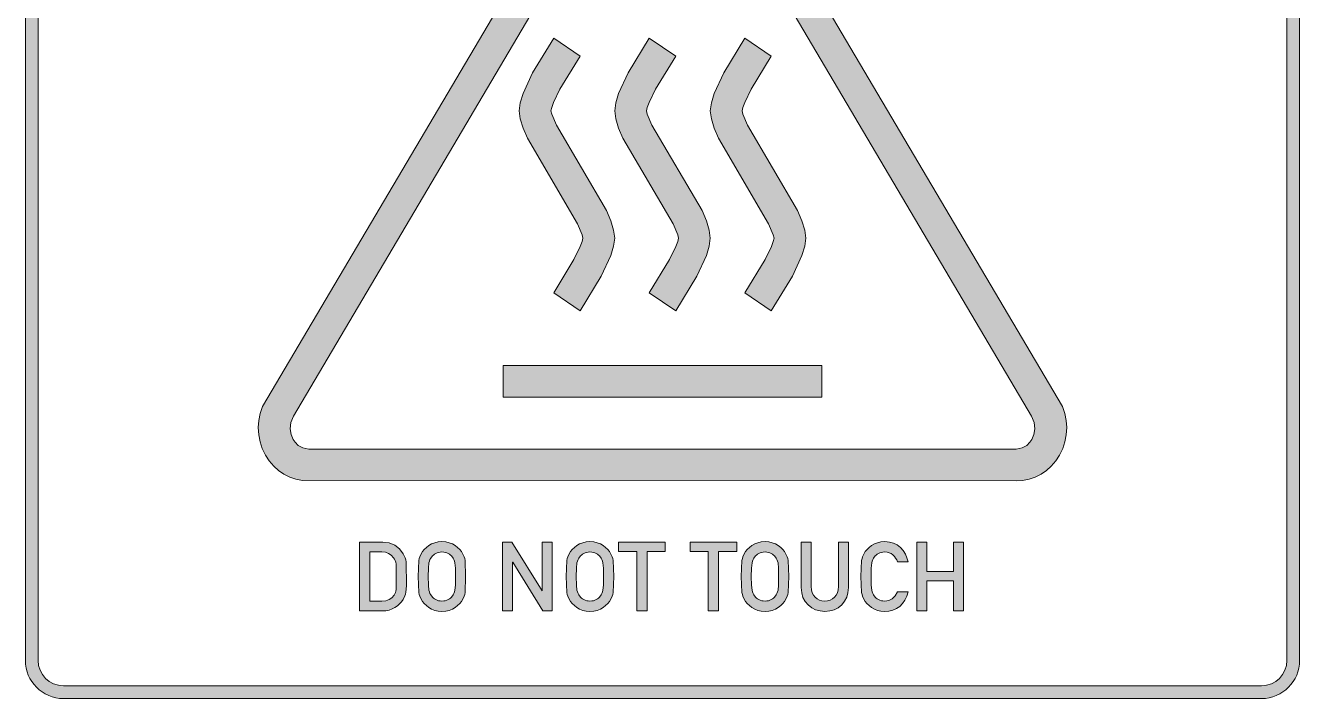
# Model space of a CAD drawing. Header units: inches. Extents: x 0 to 200, y -200 to 0.
# Drawn here: x 0 to 200, y -200 to -94.3 of the extents above; entities that cross this region are included whole.
import ezdxf

# ---------------------------------------------------------------- set-up
doc = ezdxf.new("R2010")
doc.units = ezdxf.units.IN
doc.header["$MEASUREMENT"] = 0
doc.layers.add('Ebene 1', color=7, linetype='Continuous')

# ---------------------------------------------------------------- blocks, each defined once
blk = doc.blocks.new('block 4')
at = {"layer": 'Ebene 1'}
h = blk.add_hatch(color=250, dxfattribs=at)
h.dxf.hatch_style = 2
h.paths.add_polyline_path([(52.47, -175.45), (56.12, -175.45), (57.12, -175.57), (57.98, -175.91), (58.71, -176.48), (59.3, -177.27), (59.48, -177.57), (59.61, -177.89), (59.72, -178.21), (59.78, -178.54), (59.83, -182.31), (59.74, -183.27), (59.67, -183.59), (59.57, -183.89), (59.28, -184.44), (59.02, -184.81), (58.73, -185.14), (58.39, -185.43), (58, -185.7), (57.57, -185.93), (57.1, -186.1), (56.58, -186.2), (52.47, -186.23)])
h.paths.add_polyline_path([(54.05, -184.69), (55.94, -184.69), (56.56, -184.63), (57.09, -184.46), (57.53, -184.16), (57.88, -183.75), (58, -183.57), (58.1, -183.36), (58.17, -183.13), (58.22, -182.87), (58.22, -178.88), (58.16, -178.59), (58.07, -178.33), (57.95, -178.1), (57.81, -177.9), (57.44, -177.49), (57.01, -177.2), (56.51, -177.03), (55.94, -176.98), (54.05, -176.98)])
h = blk.add_hatch(color=250, dxfattribs=at)
h.dxf.hatch_style = 2
h.paths.add_polyline_path([(61.65, -180.84), (61.76, -178.32), (61.83, -178.02), (61.91, -177.74), (62, -177.5), (62.33, -176.93), (62.61, -176.58), (62.94, -176.26), (63.33, -175.96), (63.77, -175.7), (64.26, -175.52), (64.79, -175.4), (65.39, -175.36), (65.98, -175.4), (66.53, -175.52), (67.02, -175.7), (67.46, -175.96), (67.85, -176.27), (68.17, -176.59), (68.44, -176.93), (68.77, -177.51), (68.87, -177.75), (68.96, -178.02), (69.02, -178.32), (69.11, -180.84), (69.02, -183.34), (68.96, -183.65), (68.87, -183.93), (68.77, -184.17), (68.44, -184.74), (68.17, -185.08), (67.85, -185.4), (67.46, -185.7), (67.02, -185.96), (66.53, -186.15), (65.98, -186.27), (65.39, -186.32), (64.79, -186.27), (64.26, -186.15), (63.77, -185.96), (63.33, -185.7), (62.94, -185.4), (62.61, -185.08), (62.33, -184.74), (62.11, -184.38), (61.9, -183.92), (61.83, -183.66), (61.76, -183.34)])
h.paths.add_polyline_path([(63.24, -180.84), (63.26, -182.18), (63.35, -183), (63.41, -183.26), (63.5, -183.51), (63.62, -183.72), (63.9, -184.07), (64.05, -184.21), (64.23, -184.34), (64.63, -184.56), (64.86, -184.63), (65.11, -184.68), (65.38, -184.69), (65.66, -184.68), (65.91, -184.63), (66.15, -184.56), (66.36, -184.45), (66.55, -184.34), (66.72, -184.21), (66.87, -184.07), (67.14, -183.72), (67.26, -183.51), (67.35, -183.26), (67.42, -183), (67.5, -182.18), (67.5, -179.5), (67.42, -178.67), (67.35, -178.41), (67.26, -178.17), (67.14, -177.96), (66.87, -177.61), (66.72, -177.46), (66.55, -177.33), (66.36, -177.21), (66.15, -177.12), (65.91, -177.05), (65.66, -177), (65.38, -176.98), (65.11, -177), (64.86, -177.05), (64.63, -177.12), (64.42, -177.21), (64.23, -177.33), (64.05, -177.46), (63.9, -177.61), (63.62, -177.96), (63.5, -178.17), (63.41, -178.41), (63.35, -178.67), (63.26, -179.5)])
h = blk.add_hatch(color=250, dxfattribs=at)
h.dxf.hatch_style = 2
h.paths.add_polyline_path([(74.88, -175.45), (76.37, -175.45), (81.1, -183.11), (81.13, -183.11), (81.13, -175.45), (82.71, -175.45), (82.71, -186.23), (81.21, -186.23), (76.49, -178.56), (76.46, -178.56), (76.46, -186.23), (74.88, -186.23)])
h = blk.add_hatch(color=250, dxfattribs=at)
h.dxf.hatch_style = 2
h.paths.add_polyline_path([(84.89, -180.84), (85, -178.32), (85.06, -178.02), (85.14, -177.74), (85.24, -177.5), (85.57, -176.93), (85.84, -176.58), (86.17, -176.26), (86.56, -175.96), (87, -175.7), (87.49, -175.52), (88.03, -175.4), (88.62, -175.36), (89.22, -175.4), (89.76, -175.52), (90.26, -175.7), (90.7, -175.96), (91.08, -176.27), (91.41, -176.59), (91.67, -176.93), (92.01, -177.51), (92.11, -177.75), (92.19, -178.02), (92.25, -178.32), (92.34, -180.84), (92.25, -183.34), (92.19, -183.65), (92.11, -183.93), (92.01, -184.17), (91.67, -184.74), (91.41, -185.08), (91.08, -185.4), (90.7, -185.7), (90.26, -185.96), (89.76, -186.15), (89.22, -186.27), (88.62, -186.32), (88.03, -186.27), (87.49, -186.15), (87, -185.96), (86.56, -185.7), (86.17, -185.4), (85.84, -185.08), (85.57, -184.74), (85.35, -184.38), (85.14, -183.92), (85.06, -183.66), (85, -183.34)])
h.paths.add_polyline_path([(86.47, -180.84), (86.5, -182.18), (86.58, -183), (86.65, -183.26), (86.74, -183.51), (86.85, -183.72), (87.13, -184.07), (87.28, -184.21), (87.46, -184.34), (87.87, -184.56), (88.1, -184.63), (88.35, -184.68), (88.62, -184.69), (88.89, -184.68), (89.15, -184.63), (89.38, -184.56), (89.6, -184.45), (89.79, -184.34), (89.95, -184.21), (90.1, -184.07), (90.37, -183.72), (90.49, -183.51), (90.58, -183.26), (90.65, -183), (90.74, -182.18), (90.74, -179.5), (90.65, -178.67), (90.58, -178.41), (90.49, -178.17), (90.37, -177.96), (90.1, -177.61), (89.95, -177.46), (89.79, -177.33), (89.6, -177.21), (89.38, -177.12), (89.15, -177.05), (88.89, -177), (88.62, -176.98), (88.35, -177), (88.1, -177.05), (87.87, -177.12), (87.65, -177.21), (87.46, -177.33), (87.28, -177.46), (87.13, -177.61), (86.85, -177.96), (86.74, -178.17), (86.65, -178.41), (86.58, -178.67), (86.5, -179.5)])
h = blk.add_hatch(color=250, dxfattribs=at)
h.dxf.hatch_style = 2
h.paths.add_polyline_path([(95.98, -176.9), (93.12, -176.9), (93.12, -175.45), (100.43, -175.45), (100.43, -176.9), (97.57, -176.9), (97.57, -186.23), (95.98, -186.23)])
h = blk.add_hatch(color=250, dxfattribs=at)
h.dxf.hatch_style = 2
h.paths.add_polyline_path([(107.19, -176.9), (104.33, -176.9), (104.33, -175.45), (111.64, -175.45), (111.64, -176.9), (108.77, -176.9), (108.77, -186.23), (107.19, -186.23)])
h = blk.add_hatch(color=250, dxfattribs=at)
h.dxf.hatch_style = 2
h.paths.add_polyline_path([(112.36, -180.84), (112.47, -178.32), (112.53, -178.02), (112.61, -177.74), (112.71, -177.5), (113.04, -176.93), (113.31, -176.58), (113.65, -176.26), (114.04, -175.96), (114.47, -175.7), (114.96, -175.52), (115.5, -175.4), (116.09, -175.36), (116.69, -175.4), (117.23, -175.52), (117.73, -175.7), (118.17, -175.96), (118.55, -176.27), (118.88, -176.59), (119.15, -176.93), (119.48, -177.51), (119.58, -177.75), (119.66, -178.02), (119.72, -178.32), (119.82, -180.84), (119.72, -183.34), (119.66, -183.65), (119.58, -183.93), (119.48, -184.17), (119.15, -184.74), (118.88, -185.08), (118.55, -185.4), (118.17, -185.7), (117.73, -185.96), (117.23, -186.15), (116.69, -186.27), (116.09, -186.32), (115.5, -186.27), (114.96, -186.15), (114.47, -185.96), (114.04, -185.7), (113.65, -185.4), (113.31, -185.08), (113.04, -184.74), (112.82, -184.38), (112.61, -183.92), (112.53, -183.66), (112.47, -183.34)])
h.paths.add_polyline_path([(113.94, -180.84), (113.97, -182.18), (114.06, -183), (114.12, -183.26), (114.21, -183.51), (114.33, -183.72), (114.6, -184.07), (114.76, -184.21), (114.93, -184.34), (115.34, -184.56), (115.57, -184.63), (115.82, -184.68), (116.09, -184.69), (116.36, -184.68), (116.62, -184.63), (116.85, -184.56), (117.07, -184.45), (117.26, -184.34), (117.43, -184.21), (117.58, -184.07), (117.85, -183.72), (117.96, -183.51), (118.06, -183.26), (118.13, -183), (118.21, -182.18), (118.21, -179.5), (118.13, -178.67), (118.06, -178.41), (117.96, -178.17), (117.85, -177.96), (117.58, -177.61), (117.43, -177.46), (117.26, -177.33), (117.07, -177.21), (116.85, -177.12), (116.62, -177.05), (116.36, -177), (116.09, -176.98), (115.82, -177), (115.57, -177.05), (115.34, -177.12), (115.13, -177.21), (114.93, -177.33), (114.76, -177.46), (114.6, -177.61), (114.33, -177.96), (114.21, -178.17), (114.12, -178.41), (114.06, -178.67), (113.97, -179.5)])
h = blk.add_hatch(color=250, dxfattribs=at)
h.dxf.hatch_style = 2
h.paths.add_polyline_path([(121.76, -175.45), (123.34, -175.45), (123.34, -182.41), (123.39, -182.92), (123.51, -183.38), (123.7, -183.76), (123.96, -184.09), (124.28, -184.35), (124.63, -184.54), (125.03, -184.66), (125.48, -184.69), (125.92, -184.66), (126.32, -184.54), (126.68, -184.35), (127, -184.09), (127.26, -183.76), (127.45, -183.38), (127.56, -182.92), (127.61, -182.41), (127.61, -175.45), (129.19, -175.45), (129.19, -182.58), (129.11, -183.38), (128.91, -184.1), (128.58, -184.73), (128.12, -185.28), (127.56, -185.73), (126.94, -186.05), (126.24, -186.25), (125.48, -186.32), (124.72, -186.25), (124.03, -186.05), (123.41, -185.73), (122.85, -185.28), (122.38, -184.74), (122.04, -184.11), (121.84, -183.39), (121.76, -182.58)])
h = blk.add_hatch(color=250, dxfattribs=at)
h.dxf.hatch_style = 2
h.paths.add_polyline_path([(138.54, -183.22), (138.33, -183.92), (138.04, -184.54), (137.68, -185.08), (137.23, -185.52), (136.71, -185.87), (136.14, -186.12), (135.53, -186.27), (134.87, -186.32), (134.28, -186.27), (133.74, -186.15), (133.26, -185.96), (132.82, -185.7), (132.43, -185.4), (132.09, -185.08), (131.82, -184.74), (131.6, -184.38), (131.39, -183.92), (131.31, -183.66), (131.25, -183.34), (131.14, -180.84), (131.25, -178.32), (131.31, -178.02), (131.39, -177.75), (131.49, -177.51), (131.82, -176.93), (132.1, -176.59), (132.43, -176.27), (132.82, -175.96), (133.26, -175.7), (133.74, -175.52), (134.28, -175.4), (134.88, -175.36), (135.6, -175.42), (136.25, -175.6), (136.83, -175.88), (137.34, -176.28), (137.77, -176.77), (138.12, -177.31), (138.37, -177.9), (138.54, -178.55), (136.86, -178.55), (136.75, -178.23), (136.59, -177.94), (136.4, -177.68), (136.16, -177.44), (135.88, -177.24), (135.57, -177.1), (135.24, -177.02), (134.87, -176.98), (134.6, -177), (134.35, -177.05), (134.12, -177.12), (133.91, -177.21), (133.71, -177.33), (133.54, -177.46), (133.38, -177.61), (133.11, -177.96), (132.99, -178.17), (132.9, -178.41), (132.84, -178.67), (132.75, -179.5), (132.75, -182.18), (132.84, -183), (132.9, -183.26), (132.99, -183.51), (133.11, -183.72), (133.38, -184.07), (133.54, -184.21), (133.71, -184.34), (134.12, -184.56), (134.35, -184.63), (134.6, -184.68), (134.87, -184.69), (135.5, -184.6), (136.04, -184.32), (136.49, -183.86), (136.87, -183.22)])
h = blk.add_hatch(color=250, dxfattribs=at)
h.dxf.hatch_style = 2
h.paths.add_polyline_path([(145.65, -181.52), (141.5, -181.52), (141.5, -186.23), (139.92, -186.23), (139.92, -175.45), (141.5, -175.45), (141.5, -180.07), (145.65, -180.07), (145.65, -175.45), (147.23, -175.45), (147.23, -186.23), (145.65, -186.23)])
at = {"layer": 'Ebene 1', "lineweight": 0}
for points in [[(52.47, -175.45), (56.12, -175.45), (57.12, -175.57), (57.98, -175.91), (58.71, -176.48), (59.3, -177.27), (59.48, -177.57), (59.61, -177.89), (59.72, -178.21), (59.78, -178.54), (59.83, -182.31), (59.74, -183.27), (59.67, -183.59), (59.57, -183.89), (59.28, -184.44), (59.02, -184.81), (58.73, -185.14), (58.39, -185.43), (58, -185.7), (57.57, -185.93), (57.1, -186.1), (56.58, -186.2), (52.47, -186.23), (52.47, -175.45), (52.47, -175.45)], [(61.65, -180.84), (61.76, -178.32), (61.83, -178.02), (61.91, -177.74), (62, -177.5), (62.33, -176.93), (62.61, -176.58), (62.94, -176.26), (63.33, -175.96), (63.77, -175.7), (64.26, -175.52), (64.79, -175.4), (65.39, -175.36), (65.98, -175.4), (66.53, -175.52), (67.02, -175.7), (67.46, -175.96), (67.85, -176.27), (68.17, -176.59), (68.44, -176.93), (68.77, -177.51), (68.87, -177.75), (68.96, -178.02), (69.02, -178.32), (69.11, -180.84), (69.02, -183.34), (68.96, -183.65), (68.87, -183.93), (68.77, -184.17), (68.44, -184.74), (68.17, -185.08), (67.85, -185.4), (67.46, -185.7), (67.02, -185.96), (66.53, -186.15), (65.98, -186.27), (65.39, -186.32), (64.79, -186.27), (64.26, -186.15), (63.77, -185.96), (63.33, -185.7), (62.94, -185.4), (62.61, -185.08), (62.33, -184.74), (62.11, -184.38), (61.9, -183.92), (61.83, -183.66), (61.76, -183.34), (61.65, -180.84), (61.65, -180.84)], [(74.88, -175.45), (76.37, -175.45), (81.1, -183.11), (81.13, -183.11), (81.13, -175.45), (82.71, -175.45), (82.71, -186.23), (81.21, -186.23), (76.49, -178.56), (76.46, -178.56), (76.46, -186.23), (74.88, -186.23), (74.88, -175.45), (74.88, -175.45)], [(84.89, -180.84), (85, -178.32), (85.06, -178.02), (85.14, -177.74), (85.24, -177.5), (85.57, -176.93), (85.84, -176.58), (86.17, -176.26), (86.56, -175.96), (87, -175.7), (87.49, -175.52), (88.03, -175.4), (88.62, -175.36), (89.22, -175.4), (89.76, -175.52), (90.26, -175.7), (90.7, -175.96), (91.08, -176.27), (91.41, -176.59), (91.67, -176.93), (92.01, -177.51), (92.11, -177.75), (92.19, -178.02), (92.25, -178.32), (92.34, -180.84), (92.25, -183.34), (92.19, -183.65), (92.11, -183.93), (92.01, -184.17), (91.67, -184.74), (91.41, -185.08), (91.08, -185.4), (90.7, -185.7), (90.26, -185.96), (89.76, -186.15), (89.22, -186.27), (88.62, -186.32), (88.03, -186.27), (87.49, -186.15), (87, -185.96), (86.56, -185.7), (86.17, -185.4), (85.84, -185.08), (85.57, -184.74), (85.35, -184.38), (85.14, -183.92), (85.06, -183.66), (85, -183.34), (84.89, -180.84), (84.89, -180.84)], [(95.98, -176.9), (93.12, -176.9), (93.12, -175.45), (100.43, -175.45), (100.43, -176.9), (97.57, -176.9), (97.57, -186.23), (95.98, -186.23), (95.98, -176.9), (95.98, -176.9)], [(107.19, -176.9), (104.33, -176.9), (104.33, -175.45), (111.64, -175.45), (111.64, -176.9), (108.77, -176.9), (108.77, -186.23), (107.19, -186.23), (107.19, -176.9), (107.19, -176.9)], [(112.36, -180.84), (112.47, -178.32), (112.53, -178.02), (112.61, -177.74), (112.71, -177.5), (113.04, -176.93), (113.31, -176.58), (113.65, -176.26), (114.04, -175.96), (114.47, -175.7), (114.96, -175.52), (115.5, -175.4), (116.09, -175.36), (116.69, -175.4), (117.23, -175.52), (117.73, -175.7), (118.17, -175.96), (118.55, -176.27), (118.88, -176.59), (119.15, -176.93), (119.48, -177.51), (119.58, -177.75), (119.66, -178.02), (119.72, -178.32), (119.82, -180.84), (119.72, -183.34), (119.66, -183.65), (119.58, -183.93), (119.48, -184.17), (119.15, -184.74), (118.88, -185.08), (118.55, -185.4), (118.17, -185.7), (117.73, -185.96), (117.23, -186.15), (116.69, -186.27), (116.09, -186.32), (115.5, -186.27), (114.96, -186.15), (114.47, -185.96), (114.04, -185.7), (113.65, -185.4), (113.31, -185.08), (113.04, -184.74), (112.82, -184.38), (112.61, -183.92), (112.53, -183.66), (112.47, -183.34), (112.36, -180.84), (112.36, -180.84)], [(121.76, -175.45), (123.34, -175.45), (123.34, -182.41), (123.39, -182.92), (123.51, -183.38), (123.7, -183.76), (123.96, -184.09), (124.28, -184.35), (124.63, -184.54), (125.03, -184.66), (125.48, -184.69), (125.92, -184.66), (126.32, -184.54), (126.68, -184.35), (127, -184.09), (127.26, -183.76), (127.45, -183.38), (127.56, -182.92), (127.61, -182.41), (127.61, -175.45), (129.19, -175.45), (129.19, -182.58), (129.11, -183.38), (128.91, -184.1), (128.58, -184.73), (128.12, -185.28), (127.56, -185.73), (126.94, -186.05), (126.24, -186.25), (125.48, -186.32), (124.72, -186.25), (124.03, -186.05), (123.41, -185.73), (122.85, -185.28), (122.38, -184.74), (122.04, -184.11), (121.84, -183.39), (121.76, -182.58), (121.76, -175.45), (121.76, -175.45)], [(138.54, -183.22), (138.33, -183.92), (138.04, -184.54), (137.68, -185.08), (137.23, -185.52), (136.71, -185.87), (136.14, -186.12), (135.53, -186.27), (134.87, -186.32), (134.28, -186.27), (133.74, -186.15), (133.26, -185.96), (132.82, -185.7), (132.43, -185.4), (132.09, -185.08), (131.82, -184.74), (131.6, -184.38), (131.39, -183.92), (131.31, -183.66), (131.25, -183.34), (131.14, -180.84), (131.25, -178.32), (131.31, -178.02), (131.39, -177.75), (131.49, -177.51), (131.82, -176.93), (132.1, -176.59), (132.43, -176.27), (132.82, -175.96), (133.26, -175.7), (133.74, -175.52), (134.28, -175.4), (134.88, -175.36), (135.6, -175.42), (136.25, -175.6), (136.83, -175.88), (137.34, -176.28), (137.77, -176.77), (138.12, -177.31), (138.37, -177.9), (138.54, -178.55), (136.86, -178.55), (136.75, -178.23), (136.59, -177.94), (136.4, -177.68), (136.16, -177.44), (135.88, -177.24), (135.57, -177.1), (135.24, -177.02), (134.87, -176.98), (134.6, -177), (134.35, -177.05), (134.12, -177.12), (133.91, -177.21), (133.71, -177.33), (133.54, -177.46), (133.38, -177.61), (133.11, -177.96), (132.99, -178.17), (132.9, -178.41), (132.84, -178.67), (132.75, -179.5), (132.75, -182.18), (132.84, -183), (132.9, -183.26), (132.99, -183.51), (133.11, -183.72), (133.38, -184.07), (133.54, -184.21), (133.71, -184.34), (134.12, -184.56), (134.35, -184.63), (134.6, -184.68), (134.87, -184.69), (135.5, -184.6), (136.04, -184.32), (136.49, -183.86), (136.87, -183.22), (138.54, -183.22), (138.54, -183.22)], [(145.65, -181.52), (141.5, -181.52), (141.5, -186.23), (139.92, -186.23), (139.92, -175.45), (141.5, -175.45), (141.5, -180.07), (145.65, -180.07), (145.65, -175.45), (147.23, -175.45), (147.23, -186.23), (145.65, -186.23), (145.65, -181.52), (145.65, -181.52)], [(54.05, -184.69), (55.94, -184.69), (56.56, -184.63), (57.09, -184.46), (57.53, -184.16), (57.88, -183.75), (58, -183.57), (58.1, -183.36), (58.17, -183.13), (58.22, -182.87), (58.22, -178.88), (58.16, -178.59), (58.07, -178.33), (57.95, -178.1), (57.81, -177.9), (57.44, -177.49), (57.01, -177.2), (56.51, -177.03), (55.94, -176.98), (54.05, -176.98), (54.05, -184.69), (54.05, -184.69)], [(63.24, -180.84), (63.26, -182.18), (63.35, -183), (63.41, -183.26), (63.5, -183.51), (63.62, -183.72), (63.9, -184.07), (64.05, -184.21), (64.23, -184.34), (64.63, -184.56), (64.86, -184.63), (65.11, -184.68), (65.38, -184.69), (65.66, -184.68), (65.91, -184.63), (66.15, -184.56), (66.36, -184.45), (66.55, -184.34), (66.72, -184.21), (66.87, -184.07), (67.14, -183.72), (67.26, -183.51), (67.35, -183.26), (67.42, -183), (67.5, -182.18), (67.5, -179.5), (67.42, -178.67), (67.35, -178.41), (67.26, -178.17), (67.14, -177.96), (66.87, -177.61), (66.72, -177.46), (66.55, -177.33), (66.36, -177.21), (66.15, -177.12), (65.91, -177.05), (65.66, -177), (65.38, -176.98), (65.11, -177), (64.86, -177.05), (64.63, -177.12), (64.42, -177.21), (64.23, -177.33), (64.05, -177.46), (63.9, -177.61), (63.62, -177.96), (63.5, -178.17), (63.41, -178.41), (63.35, -178.67), (63.26, -179.5), (63.24, -180.84), (63.24, -180.84)], [(86.47, -180.84), (86.5, -182.18), (86.58, -183), (86.65, -183.26), (86.74, -183.51), (86.85, -183.72), (87.13, -184.07), (87.28, -184.21), (87.46, -184.34), (87.87, -184.56), (88.1, -184.63), (88.35, -184.68), (88.62, -184.69), (88.89, -184.68), (89.15, -184.63), (89.38, -184.56), (89.6, -184.45), (89.79, -184.34), (89.95, -184.21), (90.1, -184.07), (90.37, -183.72), (90.49, -183.51), (90.58, -183.26), (90.65, -183), (90.74, -182.18), (90.74, -179.5), (90.65, -178.67), (90.58, -178.41), (90.49, -178.17), (90.37, -177.96), (90.1, -177.61), (89.95, -177.46), (89.79, -177.33), (89.6, -177.21), (89.38, -177.12), (89.15, -177.05), (88.89, -177), (88.62, -176.98), (88.35, -177), (88.1, -177.05), (87.87, -177.12), (87.65, -177.21), (87.46, -177.33), (87.28, -177.46), (87.13, -177.61), (86.85, -177.96), (86.74, -178.17), (86.65, -178.41), (86.58, -178.67), (86.5, -179.5), (86.47, -180.84), (86.47, -180.84)], [(113.94, -180.84), (113.97, -182.18), (114.06, -183), (114.12, -183.26), (114.21, -183.51), (114.33, -183.72), (114.6, -184.07), (114.76, -184.21), (114.93, -184.34), (115.34, -184.56), (115.57, -184.63), (115.82, -184.68), (116.09, -184.69), (116.36, -184.68), (116.62, -184.63), (116.85, -184.56), (117.07, -184.45), (117.26, -184.34), (117.43, -184.21), (117.58, -184.07), (117.85, -183.72), (117.96, -183.51), (118.06, -183.26), (118.13, -183), (118.21, -182.18), (118.21, -179.5), (118.13, -178.67), (118.06, -178.41), (117.96, -178.17), (117.85, -177.96), (117.58, -177.61), (117.43, -177.46), (117.26, -177.33), (117.07, -177.21), (116.85, -177.12), (116.62, -177.05), (116.36, -177), (116.09, -176.98), (115.82, -177), (115.57, -177.05), (115.34, -177.12), (115.13, -177.21), (114.93, -177.33), (114.76, -177.46), (114.6, -177.61), (114.33, -177.96), (114.21, -178.17), (114.12, -178.41), (114.06, -178.67), (113.97, -179.5), (113.94, -180.84), (113.94, -180.84)]]:
    blk.add_lwpolyline(points, dxfattribs=at)

msp = doc.modelspace()

# ---------------------------------------------------------------- hatches: boundary and pattern name
at = {"layer": 'Ebene 1'}
h = msp.add_hatch(color=250, dxfattribs=at)
h.dxf.hatch_style = 2
h.paths.add_polyline_path([(194, -200), (5.39, -199.97), (4.79, -199.88), (4.22, -199.73), (3.67, -199.53), (3.14, -199.27), (2.65, -198.97), (2.19, -198.63), (1.76, -198.24), (1.37, -197.81), (1.03, -197.35), (0.73, -196.86), (0.47, -196.33), (0.27, -195.78), (0.12, -195.21), (0.03, -194.61), (0.03, -5.39), (0.12, -4.79), (0.27, -4.22), (0.47, -3.67), (0.73, -3.14), (1.03, -2.65), (1.37, -2.19), (1.76, -1.76), (2.19, -1.37), (2.65, -1.03), (3.14, -0.73), (3.67, -0.47), (4.22, -0.27), (4.79, -0.12), (5.39, -0.03), (194.61, -0.03), (195.21, -0.12), (195.78, -0.27), (196.33, -0.47), (196.86, -0.73), (197.35, -1.03), (197.81, -1.37), (198.24, -1.76), (198.63, -2.19), (198.97, -2.65), (199.27, -3.14), (199.53, -3.67), (199.73, -4.22), (199.88, -4.79), (199.97, -5.39), (199.97, -194.61), (199.88, -195.21), (199.73, -195.78), (199.53, -196.33), (199.27, -196.86), (198.97, -197.35), (198.63, -197.81), (198.24, -198.24), (197.81, -198.63), (197.35, -198.97), (196.86, -199.27), (196.33, -199.53), (195.78, -199.73), (195.21, -199.88), (194.61, -199.97)])
h.paths.add_polyline_path([(6, -2), (5.19, -2.08), (4.44, -2.31), (3.77, -2.68), (3.17, -3.17), (2.68, -3.77), (2.31, -4.44), (2.08, -5.19), (2, -6), (2, -194), (2.08, -194.8), (2.31, -195.56), (2.68, -196.23), (3.17, -196.83), (3.77, -197.32), (4.44, -197.69), (5.19, -197.92), (6, -198), (194, -198), (194.8, -197.92), (195.56, -197.69), (196.23, -197.32), (196.83, -196.83), (197.32, -196.23), (197.69, -195.56), (197.92, -194.8), (198, -194), (198, -6), (197.92, -5.19), (197.69, -4.44), (197.32, -3.77), (196.83, -3.17), (196.23, -2.68), (195.56, -2.31), (194.8, -2.08), (194, -2)])
h = msp.add_hatch(color=250, dxfattribs=at)
h.dxf.hatch_style = 2
h.paths.add_polyline_path([(155.48, -165.83), (43.48, -165.76), (42.47, -165.55), (41.5, -165.22), (40.59, -164.75), (39.75, -164.18), (38.98, -163.48), (38.29, -162.68), (37.7, -161.78), (37.2, -160.75), (36.84, -159.67), (36.63, -158.56), (36.57, -157.44), (36.65, -156.32), (36.87, -155.21), (37.25, -154.14), (93.84, -58.26), (94.52, -57.48), (95.29, -56.8), (96.13, -56.24), (97.03, -55.79), (97.98, -55.46), (98.97, -55.26), (100, -55.19), (101.03, -55.26), (102.02, -55.46), (102.97, -55.79), (103.87, -56.24), (104.71, -56.8), (105.48, -57.48), (106.16, -58.26), (162.75, -154.14), (163.13, -155.21), (163.35, -156.32), (163.43, -157.44), (163.37, -158.56), (163.16, -159.67), (162.8, -160.75), (162.3, -161.78), (161.71, -162.68), (161.02, -163.48), (160.25, -164.18), (159.4, -164.75), (158.5, -165.22), (157.53, -165.55), (156.52, -165.76)])
h.paths.add_polyline_path([(100, -60.19), (99.27, -60.29), (98.61, -60.58), (98.03, -61.05), (97.55, -61.68), (42.07, -155.66), (41.66, -156.67), (41.57, -157.65), (41.72, -158.55), (42.04, -159.3), (42.34, -159.73), (42.84, -160.24), (43.56, -160.65), (44.52, -160.83), (155.48, -160.83), (156.44, -160.65), (157.16, -160.24), (157.66, -159.73), (157.96, -159.3), (158.28, -158.55), (158.43, -157.65), (158.34, -156.67), (157.93, -155.66), (102.45, -61.68), (101.97, -61.05), (101.39, -60.58), (100.73, -60.29)])
h = msp.add_hatch(color=250, dxfattribs=at)
h.dxf.hatch_style = 2
h.paths.add_polyline_path([(87.07, -139.09), (82.93, -136.29), (86.09, -131.07), (87.1, -128.99), (87.39, -128.22), (87.5, -127.68), (87.39, -127.15), (86.66, -125.42), (78.79, -112.01), (78.12, -110.43), (77.67, -108.96), (77.5, -107.69), (77.67, -106.42), (78.12, -104.95), (79.6, -101.74), (82.93, -96.29), (87.07, -99.09), (83.91, -104.31), (82.9, -106.39), (82.61, -107.17), (82.5, -107.7), (82.61, -108.23), (83.34, -109.96), (91.21, -123.37), (91.88, -124.95), (92.33, -126.42), (92.5, -127.69), (92.33, -128.96), (91.88, -130.43), (90.4, -133.64)])
h = msp.add_hatch(color=250, dxfattribs=at)
h.dxf.hatch_style = 2
h.paths.add_polyline_path([(102.07, -139.09), (97.93, -136.29), (101.09, -131.07), (102.1, -128.99), (102.39, -128.22), (102.5, -127.68), (102.39, -127.15), (101.66, -125.42), (93.79, -112.01), (93.12, -110.43), (92.67, -108.96), (92.5, -107.69), (92.67, -106.42), (93.12, -104.95), (94.6, -101.74), (97.93, -96.29), (102.07, -99.09), (98.91, -104.31), (97.9, -106.39), (97.61, -107.17), (97.5, -107.7), (97.61, -108.23), (98.34, -109.96), (106.21, -123.37), (106.88, -124.95), (107.33, -126.42), (107.5, -127.69), (107.33, -128.96), (106.88, -130.43), (105.4, -133.64)])
h = msp.add_hatch(color=250, dxfattribs=at)
h.dxf.hatch_style = 2
h.paths.add_polyline_path([(117.07, -139.09), (112.93, -136.29), (116.09, -131.07), (117.1, -128.99), (117.39, -128.22), (117.5, -127.68), (117.39, -127.15), (116.66, -125.42), (108.79, -112.01), (108.12, -110.43), (107.67, -108.96), (107.5, -107.69), (107.67, -106.42), (108.12, -104.95), (109.6, -101.74), (112.93, -96.29), (117.07, -99.09), (113.91, -104.31), (112.9, -106.39), (112.61, -107.17), (112.5, -107.7), (112.61, -108.23), (113.34, -109.96), (121.21, -123.37), (121.88, -124.95), (122.33, -126.42), (122.5, -127.69), (122.33, -128.96), (121.88, -130.43), (120.4, -133.64)])
h = msp.add_hatch(color=250, dxfattribs=at)
h.dxf.hatch_style = 2
h.paths.add_polyline_path([(125, -152.69), (75, -152.69), (75, -147.69), (125, -147.69)])

# ---------------------------------------------------------------- linework, layer by layer
at = {"layer": 'Ebene 1', "lineweight": 0}
for points in [[(194, -200), (5.39, -199.97), (4.79, -199.88), (4.22, -199.73), (3.67, -199.53), (3.14, -199.27), (2.65, -198.97), (2.19, -198.63), (1.76, -198.24), (1.37, -197.81), (1.03, -197.35), (0.73, -196.86), (0.47, -196.33), (0.27, -195.78), (0.12, -195.21), (0.03, -194.61), (0.03, -5.39)], [(199.97, -5.39), (199.97, -194.61), (199.88, -195.21), (199.73, -195.78), (199.53, -196.33), (199.27, -196.86), (198.97, -197.35), (198.63, -197.81), (198.24, -198.24), (197.81, -198.63), (197.35, -198.97), (196.86, -199.27), (196.33, -199.53), (195.78, -199.73), (195.21, -199.88), (194.61, -199.97), (194, -200), (194, -200)], [(2, -6), (2, -194), (2.08, -194.8), (2.31, -195.56), (2.68, -196.23), (3.17, -196.83), (3.77, -197.32), (4.44, -197.69), (5.19, -197.92), (6, -198), (194, -198), (194.8, -197.92), (195.56, -197.69), (196.23, -197.32), (196.83, -196.83), (197.32, -196.23), (197.69, -195.56), (197.92, -194.8), (198, -194), (198, -6)], [(155.48, -165.83), (43.48, -165.76), (42.47, -165.55), (41.5, -165.22), (40.59, -164.75), (39.75, -164.18), (38.98, -163.48), (38.29, -162.68), (37.7, -161.78), (37.2, -160.75), (36.84, -159.67), (36.63, -158.56), (36.57, -157.44), (36.65, -156.32), (36.87, -155.21), (37.25, -154.14), (93.84, -58.26)], [(106.16, -58.26), (162.75, -154.14), (163.13, -155.21), (163.35, -156.32), (163.43, -157.44), (163.37, -158.56), (163.16, -159.67), (162.8, -160.75), (162.3, -161.78), (161.71, -162.68), (161.02, -163.48), (160.25, -164.18), (159.4, -164.75), (158.5, -165.22), (157.53, -165.55), (156.52, -165.76), (155.48, -165.83), (155.48, -165.83)], [(97.55, -61.68), (42.07, -155.66), (41.66, -156.67), (41.57, -157.65), (41.72, -158.55), (42.04, -159.3), (42.34, -159.73), (42.84, -160.24), (43.56, -160.65), (44.52, -160.83), (155.48, -160.83), (156.44, -160.65), (157.16, -160.24), (157.66, -159.73), (157.96, -159.3), (158.28, -158.55), (158.43, -157.65), (158.34, -156.67), (157.93, -155.66), (102.45, -61.68)], [(87.07, -139.09), (82.93, -136.29), (86.09, -131.07), (87.1, -128.99), (87.39, -128.22), (87.5, -127.68), (87.39, -127.15), (86.66, -125.42), (78.79, -112.01), (78.12, -110.43), (77.67, -108.96), (77.5, -107.69), (77.67, -106.42), (78.12, -104.95), (79.6, -101.74), (82.93, -96.29), (87.07, -99.09), (83.91, -104.31), (82.9, -106.39), (82.61, -107.17), (82.5, -107.7), (82.61, -108.23), (83.34, -109.96), (91.21, -123.37), (91.88, -124.95), (92.33, -126.42), (92.5, -127.69), (92.33, -128.96), (91.88, -130.43), (90.4, -133.64), (87.07, -139.09), (87.07, -139.09)], [(102.07, -139.09), (97.93, -136.29), (101.09, -131.07), (102.1, -128.99), (102.39, -128.22), (102.5, -127.68), (102.39, -127.15), (101.66, -125.42), (93.79, -112.01), (93.12, -110.43), (92.67, -108.96), (92.5, -107.69), (92.67, -106.42), (93.12, -104.95), (94.6, -101.74), (97.93, -96.29), (102.07, -99.09), (98.91, -104.31), (97.9, -106.39), (97.61, -107.17), (97.5, -107.7), (97.61, -108.23), (98.34, -109.96), (106.21, -123.37), (106.88, -124.95), (107.33, -126.42), (107.5, -127.69), (107.33, -128.96), (106.88, -130.43), (105.4, -133.64), (102.07, -139.09), (102.07, -139.09)], [(117.07, -139.09), (112.93, -136.29), (116.09, -131.07), (117.1, -128.99), (117.39, -128.22), (117.5, -127.68), (117.39, -127.15), (116.66, -125.42), (108.79, -112.01), (108.12, -110.43), (107.67, -108.96), (107.5, -107.69), (107.67, -106.42), (108.12, -104.95), (109.6, -101.74), (112.93, -96.29), (117.07, -99.09), (113.91, -104.31), (112.9, -106.39), (112.61, -107.17), (112.5, -107.7), (112.61, -108.23), (113.34, -109.96), (121.21, -123.37), (121.88, -124.95), (122.33, -126.42), (122.5, -127.69), (122.33, -128.96), (121.88, -130.43), (120.4, -133.64), (117.07, -139.09), (117.07, -139.09)], [(125, -152.69), (75, -152.69), (75, -147.69), (125, -147.69), (125, -152.69), (125, -152.69)]]:
    msp.add_lwpolyline(points, dxfattribs=at)

# ---------------------------------------------------------------- block references
at = {"layer": 'Ebene 1'}
msp.add_blockref('block 4', (0, 0), dxfattribs=at)

doc.saveas('drawing.dxf')
